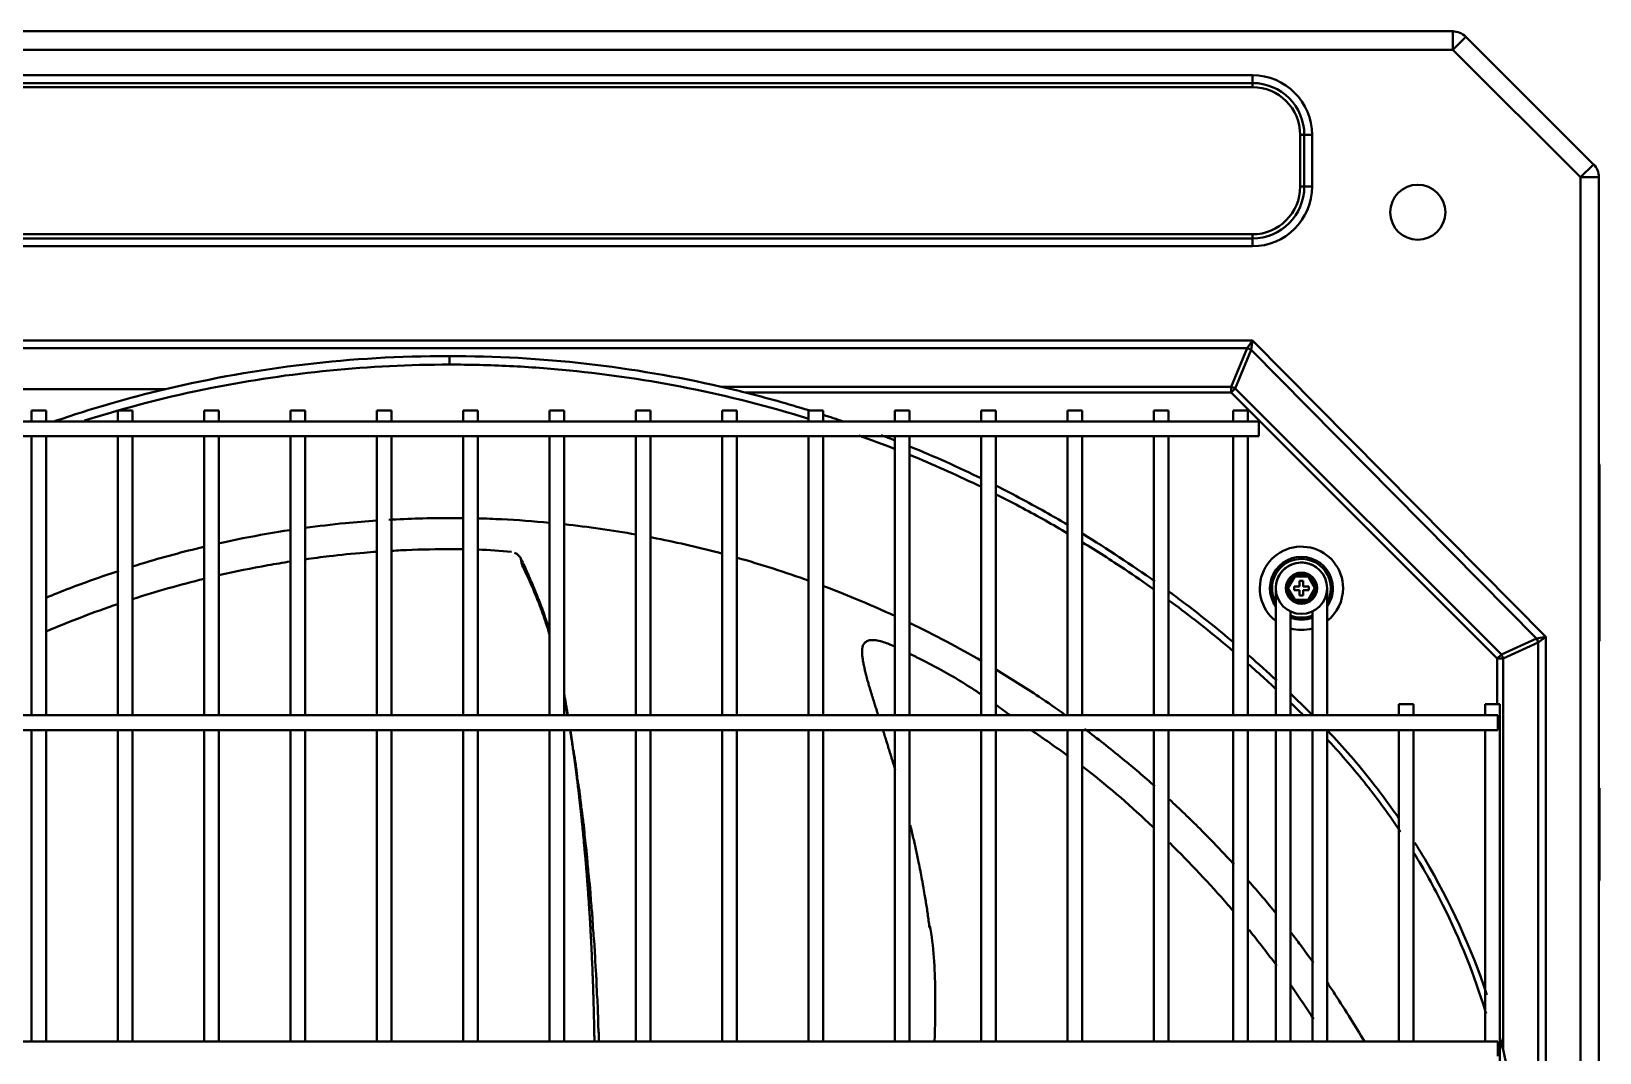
# Model space of a CAD drawing. Extents: x 58467 to 79089, y -33726 to -17391.
# Drawn here: x 78453.77 to 78496.44, y -19437.7 to -19409.9 of the extents above; entities that cross this region are included whole.
import ezdxf

# ---------------------------------------------------------------- set-up
doc = ezdxf.new("R2010")
doc.units = 0
doc.header["$LTSCALE"] = 100
doc.layers.add('+ENTE-ST-DOSEME USTU KONDDRENAJ', color=110, linetype='DOSEMEUSTUKONDENSDRENAJ_LINE', lineweight=40)
doc.linetypes.add('DOSEMEUSTUKONDENSDRENAJ_LINE', pattern='A,300,-40,["CD",Standard,S=15,R=0,X=-35,Y=-7.5],0', length=340)

# ---------------------------------------------------------------- blocks, each defined once
blk = doc.blocks.new('2 KAT SOL')
at = {"color": 3}
for p, q in [((54067.032, -32110.983, -3.539), (54183.034, -32110.983, -3.539)), ((54183.034, -32110.983, -3.539), (54183.034, -32111.483, -3.539)), ((54183.388, -32111.13, -3.539), (54183.034, -32111.483, -3.539)), ((54183.388, -32111.13, -3.539), (54186.865, -32114.604, -3.539)), ((54183.034, -32111.483, -3.539), (54067.032, -32111.483, -3.539)), ((54186.512, -32114.957, -3.539), (54183.034, -32111.483, -3.539)), ((54072.439, -32112.179, -3.539), (54177.584, -32112.179, -3.539)), ((54177.584, -32112.391, -3.539), (54072.439, -32112.391, -3.539)), ((54177.584, -32112.503, -3.539), (54072.439, -32112.503, -3.539)), ((54177.584, -32112.179, -3.539), (54177.584, -32112.391, -3.539)), ((54177.584, -32112.503, -3.539), (54177.584, -32112.391, -3.539)), ((54178.883, -32113.803, -3.539), (54178.995, -32113.803, -3.539)), ((54178.883, -32115.209, -3.539), (54178.883, -32113.803, -3.539)), ((54178.995, -32115.209, -3.539), (54178.995, -32113.803, -3.539)), ((54179.208, -32113.803, -3.539), (54178.995, -32113.803, -3.539)), ((54179.208, -32113.803, -3.539), (54179.208, -32115.209, -3.539)), ((54186.865, -32114.604, -3.539), (54186.512, -32114.957, -3.539)), ((54186.512, -32182.962, -3.539), (54186.512, -32114.957, -3.539)), ((54186.512, -32114.957, -3.539), (54187.012, -32114.957, -3.539)), ((54187.012, -32114.957, -3.539), (54187.012, -32182.962, -3.539)), ((54178.883, -32115.209, -3.539), (54178.995, -32115.209, -3.539)), ((54179.208, -32115.209, -3.539), (54178.995, -32115.209, -3.539)), ((54072.439, -32116.508, -3.539), (54177.584, -32116.508, -3.539)), ((54072.439, -32116.621, -3.539), (54177.584, -32116.621, -3.539)), ((54177.584, -32116.833, -3.539), (54072.439, -32116.833, -3.539)), ((54177.584, -32116.508, -3.539), (54177.584, -32116.621, -3.539)), ((54177.584, -32116.621, -3.539), (54177.584, -32116.833, -3.539)), ((54072.432, -32119.4, -3.539), (54177.59, -32119.4, -3.539)), ((54177.438, -32119.612, -3.539), (54177.59, -32119.4, -3.539)), ((54177.59, -32119.4, -3.539), (54177.548, -32119.657, -3.539)), ((54177.59, -32119.4, -3.539), (54185.571, -32127.471, -3.539)), ((54177.438, -32119.612, -3.539), (54072.585, -32119.612, -3.539)), ((54177.004, -32120.659, -3.539), (54177.438, -32119.612, -3.539)), ((54177.548, -32119.657, -3.539), (54177.114, -32120.705, -3.539)), ((54185.314, -32127.514, -3.539), (54177.548, -32119.657, -3.539)), ((54163.128, -32120.659, -3.539), (54177.004, -32120.659, -3.539)), ((54177.004, -32120.815, -3.539), (54177.004, -32120.659, -3.539)), ((54177.004, -32120.815, -3.539), (54177.114, -32120.705, -3.539)), ((54177.114, -32120.705, -3.539), (54184.357, -32127.947, -3.539)), ((54137.189, -32120.724, -3.539), (54148.01, -32120.724, -3.539)), ((54177.004, -32120.815, -3.539), (54163.777, -32120.815, -3.539)), ((54184.247, -32128.057, -3.539), (54177.004, -32120.815, -3.539)), ((54144.358, -32121.304, -3.539), (54144.358, -32121.604, -3.539)), ((54144.758, -32121.304, -3.539), (54144.358, -32121.304, -3.539)), ((54144.758, -32121.604, -3.539), (54144.758, -32121.304, -3.539)), ((54146.707, -32121.304, -3.539), (54146.707, -32121.604, -3.539)), ((54147.107, -32121.304, -3.539), (54146.707, -32121.304, -3.539)), ((54147.107, -32121.604, -3.539), (54147.107, -32121.304, -3.539)), ((54149.058, -32121.304, -3.539), (54149.058, -32121.604, -3.539)), ((54149.458, -32121.304, -3.539), (54149.058, -32121.304, -3.539)), ((54149.458, -32121.604, -3.539), (54149.458, -32121.304, -3.539)), ((54151.408, -32121.304, -3.539), (54151.408, -32121.604, -3.539)), ((54151.808, -32121.304, -3.539), (54151.408, -32121.304, -3.539)), ((54151.808, -32121.604, -3.539), (54151.808, -32121.304, -3.539)), ((54153.757, -32121.304, -3.539), (54153.757, -32121.604, -3.539)), ((54154.157, -32121.304, -3.539), (54153.757, -32121.304, -3.539)), ((54154.157, -32121.604, -3.539), (54154.157, -32121.304, -3.539)), ((54156.107, -32121.304, -3.539), (54156.107, -32121.604, -3.539)), ((54156.507, -32121.304, -3.539), (54156.107, -32121.304, -3.539)), ((54156.507, -32121.604, -3.539), (54156.507, -32121.304, -3.539)), ((54158.457, -32121.304, -3.539), (54158.457, -32121.604, -3.539)), ((54158.856, -32121.304, -3.539), (54158.457, -32121.304, -3.539)), ((54158.856, -32121.604, -3.539), (54158.856, -32121.304, -3.539)), ((54160.806, -32121.304, -3.539), (54160.806, -32121.604, -3.539)), ((54161.206, -32121.304, -3.539), (54160.806, -32121.304, -3.539)), ((54161.206, -32121.604, -3.539), (54161.206, -32121.304, -3.539)), ((54163.156, -32121.304, -3.539), (54163.156, -32121.604, -3.539)), ((54163.556, -32121.304, -3.539), (54163.156, -32121.304, -3.539)), ((54163.556, -32121.604, -3.539), (54163.556, -32121.304, -3.539)), ((54165.505, -32121.304, -3.539), (54165.505, -32121.604, -3.539)), ((54165.905, -32121.304, -3.539), (54165.505, -32121.304, -3.539)), ((54165.905, -32121.604, -3.539), (54165.905, -32121.304, -3.539)), ((54167.855, -32121.304, -3.539), (54167.855, -32121.604, -3.539)), ((54168.255, -32121.304, -3.539), (54167.855, -32121.304, -3.539)), ((54168.255, -32121.604, -3.539), (54168.255, -32121.304, -3.539)), ((54170.205, -32121.304, -3.539), (54170.205, -32121.604, -3.539)), ((54170.605, -32121.304, -3.539), (54170.205, -32121.304, -3.539)), ((54170.605, -32121.604, -3.539), (54170.605, -32121.304, -3.539)), ((54172.554, -32121.304, -3.539), (54172.554, -32121.604, -3.539)), ((54172.954, -32121.304, -3.539), (54172.554, -32121.304, -3.539)), ((54172.954, -32121.604, -3.539), (54172.954, -32121.304, -3.539)), ((54174.904, -32121.304, -3.539), (54174.904, -32121.604, -3.539)), ((54175.304, -32121.304, -3.539), (54174.904, -32121.304, -3.539)), ((54175.304, -32121.604, -3.539), (54175.304, -32121.304, -3.539)), ((54177.061, -32121.304, -3.539), (54177.061, -32121.604, -3.539)), ((54177.46, -32121.304, -3.539), (54177.061, -32121.304, -3.539)), ((54177.46, -32121.604, -3.539), (54177.46, -32121.304, -3.539)), ((54177.76, -32121.604, -3.539), (54072.305, -32121.604, -3.539)), ((54177.76, -32121.804, -3.539), (54177.76, -32121.604, -3.539)), ((54177.76, -32122.004, -3.539), (54177.76, -32121.804, -3.539)), ((54072.305, -32122.004, -3.539), (54177.76, -32122.004, -3.539)), ((54144.358, -32122.004, -3.539), (54144.358, -32129.603, -3.539)), ((54144.758, -32129.603, -3.539), (54144.758, -32122.004, -3.539)), ((54146.707, -32122.004, -3.539), (54146.707, -32129.603, -3.539)), ((54147.107, -32129.603, -3.539), (54147.107, -32122.004, -3.539)), ((54149.058, -32122.004, -3.539), (54149.058, -32129.603, -3.539)), ((54149.458, -32129.603, -3.539), (54149.458, -32122.004, -3.539)), ((54151.408, -32122.004, -3.539), (54151.408, -32129.603, -3.539)), ((54151.808, -32129.603, -3.539), (54151.808, -32122.004, -3.539)), ((54153.757, -32122.004, -3.539), (54153.757, -32129.603, -3.539)), ((54154.157, -32129.603, -3.539), (54154.157, -32122.004, -3.539)), ((54156.107, -32122.004, -3.539), (54156.107, -32129.603, -3.539)), ((54156.507, -32129.603, -3.539), (54156.507, -32122.004, -3.539)), ((54158.457, -32122.004, -3.539), (54158.457, -32129.603, -3.539)), ((54158.856, -32129.603, -3.539), (54158.856, -32122.004, -3.539)), ((54160.806, -32122.004, -3.539), (54160.806, -32129.603, -3.539)), ((54161.206, -32129.603, -3.539), (54161.206, -32122.004, -3.539)), ((54163.156, -32122.004, -3.539), (54163.156, -32129.603, -3.539)), ((54163.556, -32129.603, -3.539), (54163.556, -32122.004, -3.539)), ((54165.505, -32122.004, -3.539), (54165.505, -32129.603, -3.539)), ((54165.905, -32129.603, -3.539), (54165.905, -32122.004, -3.539)), ((54167.855, -32122.004, -3.539), (54167.855, -32129.603, -3.539)), ((54168.255, -32129.603, -3.539), (54168.255, -32122.004, -3.539)), ((54170.205, -32122.004, -3.539), (54170.205, -32129.603, -3.539)), ((54170.605, -32129.603, -3.539), (54170.605, -32122.004, -3.539)), ((54172.554, -32122.004, -3.539), (54172.554, -32129.603, -3.539)), ((54172.954, -32129.603, -3.539), (54172.954, -32122.004, -3.539)), ((54174.904, -32122.004, -3.539), (54174.904, -32129.603, -3.539)), ((54175.304, -32129.603, -3.539), (54175.304, -32122.004, -3.539)), ((54177.061, -32122.004, -3.539), (54177.061, -32129.603, -3.539)), ((54177.46, -32129.603, -3.539), (54177.46, -32122.004, -3.539)), ((54187.032, -32123.104, -3.539), (54187.032, -32122.804, -3.539)), ((54187.012, -32123.104, -3.539), (54187.032, -32123.104, -3.539)), ((54187.032, -32127.588, -3.539), (54187.032, -32123.104, -3.539)), ((54178.492, -32126.144, -3.539), (54178.705, -32125.776, -3.539)), ((54178.734, -32125.826, -3.539), (54178.55, -32126.144, -3.539)), ((54178.705, -32125.776, -3.539), (54179.13, -32125.776, -3.539)), ((54178.734, -32125.826, -3.539), (54178.705, -32125.776, -3.539)), ((54179.101, -32125.826, -3.539), (54178.734, -32125.826, -3.539)), ((54179.13, -32125.776, -3.539), (54179.101, -32125.826, -3.539)), ((54179.285, -32126.144, -3.539), (54179.101, -32125.826, -3.539)), ((54179.13, -32125.776, -3.539), (54179.342, -32126.144, -3.539)), ((54178.218, -32126.16, -3.539), (54178.218, -32127.537, -3.539)), ((54178.705, -32126.512, -3.539), (54178.492, -32126.144, -3.539)), ((54178.55, -32126.144, -3.539), (54178.492, -32126.144, -3.539)), ((54178.55, -32126.144, -3.539), (54178.734, -32126.462, -3.539)), ((54178.717, -32126.094, -3.539), (54178.717, -32126.194, -3.539)), ((54178.867, -32126.094, -3.539), (54178.717, -32126.094, -3.539)), ((54178.867, -32126.194, -3.539), (54178.717, -32126.194, -3.539)), ((54178.967, -32125.944, -3.539), (54178.867, -32125.944, -3.539)), ((54178.867, -32126.094, -3.539), (54178.867, -32125.944, -3.539)), ((54178.867, -32126.344, -3.539), (54178.867, -32126.194, -3.539)), ((54178.967, -32125.944, -3.539), (54178.967, -32126.094, -3.539)), ((54178.967, -32126.094, -3.539), (54179.117, -32126.094, -3.539)), ((54178.967, -32126.194, -3.539), (54178.967, -32126.344, -3.539)), ((54178.967, -32126.194, -3.539), (54179.117, -32126.194, -3.539)), ((54179.101, -32126.462, -3.539), (54179.285, -32126.144, -3.539)), ((54179.117, -32126.094, -3.539), (54179.117, -32126.194, -3.539)), ((54179.342, -32126.144, -3.539), (54179.13, -32126.512, -3.539)), ((54179.342, -32126.144, -3.539), (54179.285, -32126.144, -3.539)), ((54179.617, -32128.144, -3.539), (54179.617, -32126.146, -3.539)), ((54179.617, -32128.144, -3.539), (54179.617, -32126.161, -3.539)), ((54178.734, -32126.462, -3.539), (54178.705, -32126.512, -3.539)), ((54179.13, -32126.512, -3.539), (54178.705, -32126.512, -3.539)), ((54178.734, -32126.462, -3.539), (54179.101, -32126.462, -3.539)), ((54178.967, -32126.344, -3.539), (54178.867, -32126.344, -3.539)), ((54179.13, -32126.512, -3.539), (54179.101, -32126.462, -3.539)), ((54178.618, -32127.537, -3.539), (54178.618, -32126.777, -3.539)), ((54179.217, -32126.777, -3.539), (54179.217, -32128.144, -3.539)), ((54178.218, -32127.537, -3.539), (54178.218, -32127.82, -3.539)), ((54178.618, -32127.82, -3.539), (54178.618, -32127.537, -3.539)), ((54184.357, -32127.947, -3.539), (54185.314, -32127.514, -3.539)), ((54185.314, -32127.514, -3.539), (54185.571, -32127.471, -3.539)), ((54185.571, -32127.471, -3.539), (54185.359, -32127.623, -3.539)), ((54185.571, -32127.471, -3.539), (54185.571, -32176.527, -3.539)), ((54178.218, -32127.82, -3.539), (54178.218, -32128.186, -3.539)), ((54178.218, -32127.82, -3.539), (54178.218, -32127.82, -3.539)), ((54178.618, -32128.186, -3.539), (54178.618, -32127.82, -3.539)), ((54179.217, -32127.82, -3.539), (54179.217, -32128.186, -3.539)), ((54179.617, -32128.186, -3.539), (54179.617, -32127.82, -3.539)), ((54184.247, -32128.057, -3.539), (54184.357, -32127.947, -3.539)), ((54185.359, -32127.623, -3.539), (54184.402, -32128.057, -3.539)), ((54185.359, -32176.374, -3.539), (54185.359, -32127.623, -3.539)), ((54178.218, -32128.186, -3.539), (54178.218, -32128.468, -3.539)), ((54178.218, -32128.186, -3.539), (54178.218, -32128.186, -3.539)), ((54178.618, -32128.468, -3.539), (54178.618, -32128.186, -3.539)), ((54179.217, -32128.186, -3.539), (54179.217, -32128.469, -3.539)), ((54179.617, -32128.469, -3.539), (54179.617, -32128.186, -3.539)), ((54184.247, -32129.303, -3.539), (54184.247, -32128.057, -3.539)), ((54184.247, -32128.057, -3.539), (54184.402, -32128.057, -3.539)), ((54184.402, -32128.057, -3.539), (54184.402, -32138.704, -3.539)), ((54178.218, -32128.468, -3.539), (54178.218, -32129.603, -3.539)), ((54178.618, -32129.603, -3.539), (54178.618, -32128.468, -3.539)), ((54179.217, -32128.469, -3.539), (54179.217, -32129.603, -3.539)), ((54179.617, -32129.603, -3.539), (54179.617, -32128.469, -3.539)), ((54184.259, -32129.603, -3.539), (54065.897, -32129.603, -3.539)), ((54181.567, -32129.303, -3.539), (54181.567, -32129.603, -3.539)), ((54181.967, -32129.303, -3.539), (54181.567, -32129.303, -3.539)), ((54181.967, -32129.603, -3.539), (54181.967, -32129.303, -3.539)), ((54183.917, -32129.303, -3.539), (54183.917, -32129.603, -3.539)), ((54184.316, -32129.303, -3.539), (54183.917, -32129.303, -3.539)), ((54184.259, -32129.803, -3.539), (54184.259, -32129.603, -3.539)), ((54184.316, -32174.696, -3.539), (54184.316, -32129.303, -3.539)), ((54065.897, -32130.003, -3.539), (54184.259, -32130.003, -3.539)), ((54144.358, -32130.003, -3.539), (54144.358, -32138.482, -3.539)), ((54144.758, -32138.482, -3.539), (54144.758, -32130.003, -3.539)), ((54146.707, -32130.003, -3.539), (54146.707, -32138.482, -3.539)), ((54147.107, -32138.482, -3.539), (54147.107, -32130.003, -3.539)), ((54149.058, -32130.003, -3.539), (54149.058, -32138.482, -3.539)), ((54149.458, -32138.482, -3.539), (54149.458, -32130.003, -3.539)), ((54151.408, -32130.003, -3.539), (54151.408, -32138.482, -3.539)), ((54151.808, -32138.482, -3.539), (54151.808, -32130.003, -3.539)), ((54153.757, -32130.003, -3.539), (54153.757, -32138.482, -3.539)), ((54154.157, -32138.482, -3.539), (54154.157, -32130.003, -3.539)), ((54156.107, -32130.003, -3.539), (54156.107, -32138.482, -3.539)), ((54156.507, -32138.482, -3.539), (54156.507, -32130.003, -3.539)), ((54158.457, -32130.003, -3.539), (54158.457, -32138.482, -3.539)), ((54158.856, -32138.482, -3.539), (54158.856, -32130.003, -3.539)), ((54160.806, -32130.003, -3.539), (54160.806, -32138.482, -3.539)), ((54161.206, -32138.482, -3.539), (54161.206, -32130.003, -3.539)), ((54163.156, -32130.003, -3.539), (54163.156, -32138.482, -3.539)), ((54163.556, -32138.482, -3.539), (54163.556, -32130.003, -3.539)), ((54165.505, -32130.003, -3.539), (54165.505, -32138.482, -3.539)), ((54165.905, -32138.482, -3.539), (54165.905, -32130.003, -3.539)), ((54167.855, -32130.003, -3.539), (54167.855, -32138.482, -3.539)), ((54168.255, -32138.482, -3.539), (54168.255, -32130.003, -3.539)), ((54170.205, -32130.003, -3.539), (54170.205, -32138.482, -3.539)), ((54170.605, -32138.482, -3.539), (54170.605, -32130.003, -3.539)), ((54172.554, -32130.003, -3.539), (54172.554, -32138.482, -3.539)), ((54172.954, -32138.482, -3.539), (54172.954, -32130.003, -3.539)), ((54174.904, -32130.003, -3.539), (54174.904, -32138.482, -3.539)), ((54175.304, -32138.482, -3.539), (54175.304, -32130.003, -3.539)), ((54177.061, -32130.003, -3.539), (54177.061, -32138.482, -3.539)), ((54177.46, -32138.482, -3.539), (54177.46, -32130.003, -3.539)), ((54178.218, -32130.003, -3.539), (54178.218, -32138.481, -3.539)), ((54178.617, -32138.481, -3.539), (54178.618, -32130.003, -3.539)), ((54179.217, -32130.003, -3.539), (54179.217, -32138.482, -3.539)), ((54179.617, -32138.482, -3.539), (54179.617, -32130.003, -3.539)), ((54181.567, -32130.003, -3.539), (54181.567, -32138.481, -3.539)), ((54181.967, -32138.481, -3.539), (54181.967, -32130.003, -3.539)), ((54183.917, -32130.003, -3.539), (54183.917, -32138.481, -3.539)), ((54184.259, -32130.003, -3.539), (54184.259, -32129.803, -3.539)), ((54187.032, -32133.769, -3.539), (54187.032, -32131.585, -3.539)), ((54187.012, -32133.769, -3.539), (54187.032, -32133.769, -3.539)), ((54187.032, -32134.069, -3.539), (54187.032, -32133.769, -3.539)), ((54184.259, -32138.481, -3.539), (54065.897, -32138.481, -3.539)), ((54184.259, -32138.681, -3.539), (54184.259, -32138.481, -3.539)), ((54184.259, -32138.881, -3.539), (54184.259, -32138.681, -3.539))]:
    blk.add_line(p, q, dxfattribs=at)
for centre, radius in [((54182.083, -32115.909, -3.539), 0.75), ((54178.917, -32126.144, -3.539), 0.7), ((54178.917, -32126.144, -3.539), 0.425), ((54178.917, -32126.144, -3.539), 0.425)]:
    blk.add_circle(centre, radius, dxfattribs=at)
at = {"color": 3, "extrusion": (0, 0, -1)}
for centre, radius, start, end in [((-54183.034, -32111.483, 3.539), 0.5, 90, 135), ((-54177.584, -32113.803, 3.539), 1.624, 90, 180), ((-54186.512, -32114.957, 3.539), 0.5, 135, 180), ((-54177.584, -32115.209, 3.539), 1.624, 180, 270), ((-54186.952, -32122.804, 3.539), 0.08, 138.5895, 180), ((-54178.917, -32126.144, 3.539), 1.133, 308.1431, 180), ((-54178.917, -32126.144, 3.539), 0.856, 324.7874, 180), ((-54178.917, -32126.144, 3.539), 0.8, 331.0199, 180), ((-54178.917, -32126.144, 3.539), 0.8, 180, 208.9576), ((-54178.917, -32126.144, 3.539), 0.856, 180, 215.1956), ((-54178.917, -32126.144, 3.539), 1.133, 180, 231.8512), ((-54178.917, -32126.144, 3.539), 0.856, 249.5025, 290.4919), ((-54178.917, -32126.144, 3.539), 0.8, 247.978, 292.0104), ((-54178.917, -32126.144, 3.539), 1.133, 254.6494, 285.3451)]:
    blk.add_arc(centre, radius, start, end, dxfattribs=at)
at = {"color": 3}
for centre, radius, start, end in [((54177.584, -32113.803, -3.539), 1.412, 0, 90), ((54177.584, -32113.803, -3.539), 1.3, 0, 90), ((54177.584, -32115.209, -3.539), 1.412, 270, 0), ((54177.584, -32115.209, -3.539), 1.3, 270, 0), ((54186.952, -32134.069, -3.539), 0.08, 318.5895, 0)]:
    blk.add_arc(centre, radius, start, end, dxfattribs=at)
for centre, major_axis in [((54177.438, -32119.767, -3.539), (-0.203, 0.084)), ((54177.004, -32120.815, -3.539), (-0.203, 0.084)), ((54185.204, -32127.623, -3.539), (-0.084, 0.203)), ((54184.247, -32128.057, -3.539), (-0.084, 0.203))]:
    blk.add_ellipse(centre, major_axis=major_axis, ratio=0.678598, start_param=4.438375, end_param=4.986403, dxfattribs=at)
for points in [[(54148.01, -32120.724, -3.539), (54150.508, -32120.129, -3.539), (54153.072, -32119.821, -3.539), (54155.707, -32119.824, -3.539)], [(54155.708, -32119.824, -3.539), (54158.247, -32119.821, -3.539), (54160.718, -32120.108, -3.539), (54163.128, -32120.659, -3.539)], [(54155.736, -32120.056, -3.539), (54155.737, -32119.999, -3.539), (54155.737, -32119.915, -3.539), (54155.737, -32119.825, -3.539)], [(54163.777, -32120.815, -3.539), (54163.559, -32120.76, -3.539), (54163.341, -32120.708, -3.539), (54163.128, -32120.659, -3.539)], [(54148.01, -32120.724, -3.539), (54146.992, -32120.966, -3.539), (54145.991, -32121.255, -3.539), (54145.007, -32121.59, -3.539)], [(54165.514, -32121.3, -3.539), (54164.941, -32121.123, -3.539), (54164.362, -32120.961, -3.539), (54163.777, -32120.815, -3.539)], [(54166.443, -32121.602, -3.539), (54166.267, -32121.542, -3.539), (54166.09, -32121.483, -3.539), (54165.912, -32121.425, -3.539)], [(54167.859, -32122.354, -3.539), (54167.532, -32122.225, -3.539), (54167.203, -32122.101, -3.539), (54166.872, -32121.982, -3.539)], [(54167.867, -32122.125, -3.539), (54167.739, -32122.075, -3.539), (54167.61, -32122.025, -3.539), (54167.482, -32121.976, -3.539)], [(54170.218, -32123.16, -3.539), (54169.576, -32122.847, -3.539), (54168.925, -32122.555, -3.539), (54168.265, -32122.285, -3.539)], [(54155.737, -32124.232, -3.539), (54155.182, -32124.232, -3.539), (54154.631, -32124.248, -3.539), (54154.082, -32124.28, -3.539)], [(54155.737, -32124.232, -3.539), (54155.861, -32124.232, -3.539), (54155.984, -32124.233, -3.539), (54156.107, -32124.235, -3.539)], [(54158.858, -32124.402, -3.539), (54159.512, -32124.473, -3.539), (54160.163, -32124.566, -3.539), (54160.81, -32124.682, -3.539)], [(54174.928, -32125.958, -3.539), (54174.29, -32125.504, -3.539), (54173.635, -32125.072, -3.539), (54172.968, -32124.665, -3.539)], [(54163.562, -32125.313, -3.539), (54164.221, -32125.499, -3.539), (54164.873, -32125.708, -3.539), (54165.518, -32125.94, -3.539)], [(54149.058, -32125.887, -3.539), (54148.409, -32126.047, -3.539), (54147.758, -32126.231, -3.539), (54147.107, -32126.441, -3.539)], [(54146.707, -32126.574, -3.539), (54146.057, -32126.796, -3.539), (54145.406, -32127.044, -3.539), (54144.757, -32127.32, -3.539)], [(54168.27, -32127.094, -3.539), (54168.933, -32127.414, -3.539), (54169.584, -32127.759, -3.539), (54170.22, -32128.128, -3.539)], [(54178.245, -32128.659, -3.539), (54177.995, -32128.427, -3.539), (54177.742, -32128.199, -3.539), (54177.486, -32127.976, -3.539)], [(54179.154, -32129.536, -3.539), (54178.983, -32129.365, -3.539), (54178.811, -32129.196, -3.539), (54178.638, -32129.03, -3.539)], [(54170.997, -32129.603, -3.539), (54170.867, -32129.509, -3.539), (54170.738, -32129.415, -3.539), (54170.608, -32129.321, -3.539)], [(54178.966, -32129.597, -3.539), (54178.856, -32129.488, -3.539), (54178.744, -32129.379, -3.539), (54178.632, -32129.271, -3.539)], [(54179.22, -32129.602, -3.539), (54179.198, -32129.58, -3.539), (54179.176, -32129.558, -3.539), (54179.154, -32129.536, -3.539)], [(54172.562, -32130.704, -3.539), (54172.235, -32130.468, -3.539), (54171.9, -32130.238, -3.539), (54171.565, -32130.005, -3.539)], [(54175.327, -32131.896, -3.539), (54175.606, -32132.154, -3.539), (54175.879, -32132.416, -3.539), (54176.151, -32132.688, -3.539)], [(54178.245, -32136.42, -3.539), (54178.003, -32136.092, -3.539), (54177.751, -32135.767, -3.539), (54177.491, -32135.447, -3.539)], [(54184.402, -32138.704, -3.539), (54184.375, -32138.596, -3.539), (54184.347, -32138.487, -3.539), (54184.317, -32138.377, -3.539)]]:
    blk.add_open_spline(points, degree=3, dxfattribs=at)
for points, knots in [([(54155.736, -32120.056, -3.539), (54153.563, -32120.054, -3.539), (54151.381, -32120.27, -3.539), (54148.095, -32120.924, -3.539), (54146.939, -32121.22, -3.539), (54145.801, -32121.579, -3.539)], [0, 0, 0, 0, 0.642828, 0.642828, 1, 1, 1, 1]), ([(54165.511, -32121.529, -3.539), (54164.43, -32121.194, -3.539), (54163.333, -32120.916, -3.539), (54161.161, -32120.483, -3.539), (54160.086, -32120.322, -3.539), (54158.459, -32120.162, -3.539), (54157.915, -32120.122, -3.539), (54157.099, -32120.082, -3.539), (54156.827, -32120.072, -3.539), (54156.282, -32120.059, -3.539), (54156.006, -32120.056, -3.539), (54155.737, -32120.056, -3.539)], [0, 0, 0, 0, 0.344826, 0.344826, 0.672413, 0.672413, 0.836207, 0.836207, 0.918103, 0.918103, 1, 1, 1, 1]), ([(54170.207, -32123.387, -3.539), (54169.609, -32123.096, -3.539), (54169.002, -32122.822, -3.539), (54168.349, -32122.551, -3.539), (54168.306, -32122.534, -3.539), (54168.264, -32122.516, -3.539)], [0, 0, 0, 0, 0.9348, 0.9348, 1, 1, 1, 1]), ([(54172.555, -32124.65, -3.539), (54172.154, -32124.413, -3.539), (54171.748, -32124.184, -3.539), (54171.097, -32123.836, -3.539), (54170.856, -32123.71, -3.539), (54170.614, -32123.588, -3.539)], [0, 0, 0, 0, 0.633211, 0.633211, 1, 1, 1, 1]), ([(54172.568, -32124.424, -3.539), (54172.389, -32124.319, -3.539), (54172.209, -32124.214, -3.539), (54171.563, -32123.849, -3.539), (54171.093, -32123.597, -3.539), (54170.617, -32123.358, -3.539)], [0, 0, 0, 0, 0.279714, 0.279714, 1, 1, 1, 1]), ([(54153.755, -32124.3, -3.539), (54153.47, -32124.32, -3.539), (54153.186, -32124.344, -3.539), (54152.535, -32124.408, -3.539), (54152.168, -32124.451, -3.539), (54151.803, -32124.502, -3.539)], [0, 0, 0, 0, 0.43543, 0.43543, 1, 1, 1, 1]), ([(54156.508, -32124.242, -3.539), (54156.723, -32124.248, -3.539), (54156.938, -32124.256, -3.539), (54157.589, -32124.288, -3.539), (54158.023, -32124.32, -3.539), (54158.457, -32124.361, -3.539)], [0, 0, 0, 0, 0.331279, 0.331279, 1, 1, 1, 1]), ([(54151.402, -32124.559, -3.539), (54150.971, -32124.625, -3.539), (54150.542, -32124.7, -3.539), (54149.893, -32124.829, -3.539), (54149.673, -32124.875, -3.539), (54149.452, -32124.924, -3.539)], [0, 0, 0, 0, 0.659092, 0.659092, 1, 1, 1, 1]), ([(54161.208, -32124.755, -3.539), (54161.262, -32124.766, -3.539), (54161.315, -32124.776, -3.539), (54161.972, -32124.907, -3.539), (54162.57, -32125.046, -3.539), (54163.164, -32125.204, -3.539)], [0, 0, 0, 0, 0.081892, 0.081892, 1, 1, 1, 1]), ([(54174.904, -32126.178, -3.539), (54174.642, -32125.991, -3.539), (54174.377, -32125.808, -3.539), (54173.732, -32125.377, -3.539), (54173.35, -32125.132, -3.539), (54172.963, -32124.895, -3.539)], [0, 0, 0, 0, 0.415669, 0.415669, 1, 1, 1, 1]), ([(54149.05, -32125.017, -3.539), (54148.488, -32125.151, -3.539), (54147.929, -32125.302, -3.539), (54147.282, -32125.497, -3.539), (54147.193, -32125.525, -3.539), (54147.104, -32125.553, -3.539)], [0, 0, 0, 0, 0.861253, 0.861253, 1, 1, 1, 1]), ([(54153.756, -32125.15, -3.539), (54153.642, -32125.158, -3.539), (54153.208, -32125.192, -3.539), (54152.559, -32125.257, -3.539), (54152.024, -32125.326, -3.539), (54151.807, -32125.357, -3.539)], [0, 0, 0, 0, 0.175255, 0.666459, 1, 1, 1, 1]), ([(54156.106, -32125.081, -3.539), (54155.955, -32125.079, -3.539), (54155.388, -32125.079, -3.539), (54154.739, -32125.094, -3.539), (54154.242, -32125.12, -3.539), (54154.156, -32125.124, -3.539)], [0, 0, 0, 0, 0.229112, 0.868027, 1, 1, 1, 1]), ([(54157.42, -32125.154, -3.539), (54157.117, -32125.124, -3.539), (54156.812, -32125.102, -3.539), (54156.51, -32125.091, -3.539), (54156.507, -32125.09, -3.539)], [0, 0, 0, 0, 0.989422, 1, 1, 1, 1]), ([(54157.734, -32125.443, -3.539), (54157.717, -32125.411, -3.539), (54157.681, -32125.347, -3.539), (54157.64, -32125.272, -3.539), (54157.585, -32125.223, -3.539), (54157.534, -32125.19, -3.539), (54157.506, -32125.176, -3.539)], [0, 0, 0, 0, 0.181976, 0.413188, 0.708779, 1, 1, 1, 1]), ([(54158.456, -32127.408, -3.539), (54158.454, -32127.4, -3.539), (54158.442, -32127.36, -3.539), (54158.428, -32127.31, -3.539), (54158.4, -32127.219, -3.539), (54158.359, -32127.097, -3.539), (54158.3, -32126.916, -3.539), (54158.178, -32126.576, -3.539), (54158.026, -32126.201, -3.539), (54157.87, -32125.844, -3.539), (54157.781, -32125.665, -3.539), (54157.727, -32125.552, -3.539), (54157.695, -32125.465, -3.539), (54157.687, -32125.373, -3.539), (54157.678, -32125.327, -3.539), (54157.676, -32125.309, -3.539)], [0, 0, 0, 0, 0.011818, 0.05826, 0.078147, 0.142338, 0.204041, 0.310202, 0.571842, 0.682665, 0.781248, 0.831854, 0.86924, 0.927978, 1, 1, 1, 1]), ([(54146.736, -32125.671, -3.539), (54146.722, -32125.675, -3.539), (54146.708, -32125.68, -3.539), (54146.469, -32125.759, -3.539), (54146.243, -32125.836, -3.539), (54145.593, -32126.069, -3.539), (54145.172, -32126.23, -3.539), (54144.756, -32126.401, -3.539)], [0, 0, 0, 0, 0.021083, 0.021083, 0.358408, 0.358408, 1, 1, 1, 1]), ([(54151.407, -32125.416, -3.539), (54151.203, -32125.448, -3.539), (54150.554, -32125.557, -3.539), (54149.904, -32125.69, -3.539), (54149.458, -32125.792, -3.539)], [0, 0, 0, 0, 0.31466, 1, 1, 1, 1]), ([(54158.457, -32127.31, -3.539), (54158.456, -32127.309, -3.539), (54158.449, -32127.284, -3.539), (54158.431, -32127.224, -3.539), (54158.401, -32127.125, -3.539), (54158.37, -32127.03, -3.539), (54158.343, -32126.946, -3.539), (54158.315, -32126.864, -3.539), (54158.282, -32126.771, -3.539), (54158.249, -32126.679, -3.539), (54158.22, -32126.6, -3.539), (54158.19, -32126.522, -3.539), (54158.16, -32126.446, -3.539), (54158.126, -32126.359, -3.539), (54158.096, -32126.285, -3.539), (54158.066, -32126.213, -3.539), (54158.041, -32126.152, -3.539), (54158.016, -32126.091, -3.539), (54157.987, -32126.024, -3.539), (54157.958, -32125.957, -3.539), (54157.93, -32125.892, -3.539), (54157.908, -32125.84, -3.539), (54157.884, -32125.785, -3.539), (54157.864, -32125.739, -3.539), (54157.84, -32125.685, -3.539), (54157.822, -32125.644, -3.539), (54157.802, -32125.597, -3.539), (54157.784, -32125.555, -3.539), (54157.768, -32125.521, -3.539), (54157.752, -32125.483, -3.539), (54157.745, -32125.468, -3.539), (54157.743, -32125.463, -3.539)], [0, 0, 0, 0, 0.001018, 0.033246, 0.081587, 0.129929, 0.162157, 0.194385, 0.242727, 0.291069, 0.323297, 0.355525, 0.403867, 0.436095, 0.484437, 0.516665, 0.548893, 0.581121, 0.613349, 0.661691, 0.693919, 0.726147, 0.758375, 0.790603, 0.82283, 0.855058, 0.887286, 0.919514, 0.951742, 0.98397, 1, 1, 1, 1]), ([(54179.311, -32125.576, -3.539), (54179.296, -32125.563, -3.539), (54179.254, -32125.531, -3.539), (54179.162, -32125.484, -3.539), (54179.013, -32125.443, -3.539), (54178.805, -32125.44, -3.539), (54178.603, -32125.506, -3.539), (54178.439, -32125.624, -3.539), (54178.323, -32125.76, -3.539), (54178.238, -32125.938, -3.539), (54178.218, -32126.071, -3.539), (54178.217, -32126.144, -3.539)], [0, 0, 0, 0, 0.042244, 0.108681, 0.210744, 0.339451, 0.513473, 0.618017, 0.733965, 0.8613, 1, 1, 1, 1]), ([(54165.916, -32126.086, -3.539), (54166.208, -32126.196, -3.539), (54166.497, -32126.311, -3.539), (54167.15, -32126.581, -3.539), (54167.511, -32126.739, -3.539), (54167.869, -32126.905, -3.539)], [0, 0, 0, 0, 0.44095, 0.44095, 1, 1, 1, 1]), ([(54177.076, -32127.624, -3.539), (54176.652, -32127.266, -3.539), (54176.218, -32126.918, -3.539), (54175.628, -32126.469, -3.539), (54175.48, -32126.358, -3.539), (54175.33, -32126.248, -3.539)], [0, 0, 0, 0, 0.749906, 0.749906, 1, 1, 1, 1]), ([(54177.061, -32127.854, -3.539), (54176.941, -32127.753, -3.539), (54176.82, -32127.652, -3.539), (54176.246, -32127.18, -3.539), (54175.784, -32126.821, -3.539), (54175.313, -32126.474, -3.539)], [0, 0, 0, 0, 0.211709, 0.211709, 1, 1, 1, 1]), ([(54166.984, -32127.713, -3.539), (54166.979, -32127.727, -3.539), (54166.973, -32127.753, -3.539), (54166.968, -32127.783, -3.539), (54166.964, -32127.829, -3.539), (54166.963, -32127.865, -3.539), (54166.963, -32127.909, -3.539), (54166.966, -32127.961, -3.539), (54166.97, -32128.006, -3.539), (54166.978, -32128.066, -3.539), (54166.986, -32128.118, -3.539), (54166.997, -32128.181, -3.539), (54167.009, -32128.241, -3.539), (54167.026, -32128.318, -3.539), (54167.044, -32128.397, -3.539), (54167.064, -32128.478, -3.539), (54167.083, -32128.55, -3.539), (54167.103, -32128.624, -3.539), (54167.128, -32128.712, -3.539), (54167.154, -32128.803, -3.539), (54167.185, -32128.91, -3.539), (54167.214, -32129.005, -3.539), (54167.244, -32129.102, -3.539), (54167.274, -32129.201, -3.539), (54167.31, -32129.316, -3.539), (54167.347, -32129.434, -3.539), (54167.379, -32129.533, -3.539), (54167.396, -32129.588, -3.539), (54167.404, -32129.614, -3.539)], [0, 0, 0, 0, 0.051203, 0.085927, 0.120651, 0.155375, 0.190098, 0.224822, 0.259546, 0.29427, 0.328994, 0.363718, 0.398442, 0.433165, 0.485251, 0.519975, 0.554699, 0.589423, 0.624147, 0.676233, 0.710956, 0.763042, 0.797766, 0.83249, 0.884576, 0.936662, 0.971386, 1, 1, 1, 1]), ([(54167.857, -32127.734, -3.539), (54167.795, -32127.705, -3.539), (54167.625, -32127.632, -3.539), (54167.402, -32127.559, -3.539), (54167.199, -32127.55, -3.539), (54167.108, -32127.574, -3.539), (54167.05, -32127.61, -3.539), (54167.006, -32127.655, -3.539), (54166.988, -32127.695, -3.539), (54166.98, -32127.726, -3.539)], [0, 0, 0, 0, 0.20564, 0.547118, 0.687895, 0.809193, 0.86101, 0.907117, 1, 1, 1, 1]), ([(54170.206, -32129.038, -3.539), (54170.182, -32129.021, -3.539), (54169.833, -32128.784, -3.539), (54169.291, -32128.461, -3.539), (54168.654, -32128.126, -3.539), (54168.364, -32127.979, -3.539), (54168.258, -32127.926, -3.539)], [0, 0, 0, 0, 0.039319, 0.566519, 0.843939, 1, 1, 1, 1]), ([(54170.622, -32128.366, -3.539), (54171.013, -32128.6, -3.539), (54171.397, -32128.845, -3.539), (54172.011, -32129.254, -3.539), (54172.243, -32129.415, -3.539), (54172.473, -32129.578, -3.539)], [0, 0, 0, 0, 0.617576, 0.617576, 1, 1, 1, 1]), ([(54178.236, -32128.897, -3.539), (54178.133, -32128.801, -3.539), (54178.029, -32128.705, -3.539), (54177.775, -32128.474, -3.539), (54177.623, -32128.34, -3.539), (54177.471, -32128.207, -3.539)], [0, 0, 0, 0, 0.410399, 0.410399, 1, 1, 1, 1]), ([(54158.955, -32129.603, -3.539), (54158.955, -32129.602, -3.539), (54158.948, -32129.557, -3.539), (54158.933, -32129.469, -3.539), (54158.91, -32129.34, -3.539), (54158.89, -32129.227, -3.539), (54158.872, -32129.127, -3.539), (54158.862, -32129.069, -3.539), (54158.856, -32129.04, -3.539)], [0, 0, 0, 0, 0.008257, 0.234671, 0.461085, 0.687499, 0.838441, 1, 1, 1, 1]), ([(54158.944, -32129.603, -3.539), (54158.943, -32129.595, -3.539), (54158.934, -32129.537, -3.539), (54158.917, -32129.427, -3.539), (54158.889, -32129.263, -3.539), (54158.868, -32129.159, -3.539), (54158.856, -32129.101, -3.539)], [0, 0, 0, 0, 0.049758, 0.328143, 0.614367, 1, 1, 1, 1]), ([(54159.679, -32138.483, -3.539), (54159.678, -32138.44, -3.539), (54159.677, -32138.365, -3.539), (54159.675, -32138.224, -3.539), (54159.672, -32138.092, -3.539), (54159.668, -32137.925, -3.539), (54159.665, -32137.79, -3.539), (54159.661, -32137.62, -3.539), (54159.657, -32137.469, -3.539), (54159.652, -32137.303, -3.539), (54159.648, -32137.156, -3.539), (54159.643, -32137.008, -3.539), (54159.637, -32136.845, -3.539), (54159.631, -32136.697, -3.539), (54159.625, -32136.533, -3.539), (54159.619, -32136.385, -3.539), (54159.611, -32136.219, -3.539), (54159.604, -32136.068, -3.539), (54159.597, -32135.918, -3.539), (54159.589, -32135.752, -3.539), (54159.581, -32135.606, -3.539), (54159.572, -32135.444, -3.539), (54159.564, -32135.299, -3.539), (54159.554, -32135.137, -3.539), (54159.544, -32134.977, -3.539), (54159.534, -32134.831, -3.539), (54159.524, -32134.669, -3.539), (54159.514, -32134.522, -3.539), (54159.502, -32134.358, -3.539), (54159.491, -32134.211, -3.539), (54159.48, -32134.067, -3.539), (54159.467, -32133.908, -3.539), (54159.455, -32133.75, -3.539), (54159.441, -32133.593, -3.539), (54159.428, -32133.435, -3.539), (54159.415, -32133.294, -3.539), (54159.401, -32133.137, -3.539), (54159.388, -32132.995, -3.539), (54159.372, -32132.837, -3.539), (54159.358, -32132.693, -3.539), (54159.344, -32132.551, -3.539), (54159.328, -32132.396, -3.539), (54159.313, -32132.258, -3.539), (54159.296, -32132.105, -3.539), (54159.281, -32131.968, -3.539), (54159.264, -32131.816, -3.539), (54159.246, -32131.665, -3.539), (54159.23, -32131.529, -3.539), (54159.211, -32131.377, -3.539), (54159.194, -32131.24, -3.539), (54159.174, -32131.088, -3.539), (54159.156, -32130.951, -3.539), (54159.138, -32130.816, -3.539), (54159.118, -32130.668, -3.539), (54159.099, -32130.537, -3.539), (54159.078, -32130.391, -3.539), (54159.061, -32130.275, -3.539), (54159.04, -32130.135, -3.539), (54159.028, -32130.054, -3.539), (54159.019, -32130.001, -3.539)], [0, 0, 0, 0, 0.014465, 0.025686, 0.048127, 0.059348, 0.081789, 0.09301, 0.115451, 0.132282, 0.149113, 0.165944, 0.182775, 0.205216, 0.216437, 0.238878, 0.255709, 0.27254, 0.289371, 0.306202, 0.328643, 0.339864, 0.362305, 0.379136, 0.395967, 0.418408, 0.429629, 0.45207, 0.468901, 0.485732, 0.502563, 0.519394, 0.541835, 0.558666, 0.575497, 0.597939, 0.609159, 0.631601, 0.648431, 0.665262, 0.682093, 0.698924, 0.721366, 0.732586, 0.755028, 0.771859, 0.78869, 0.811131, 0.822351, 0.844793, 0.861624, 0.878455, 0.895286, 0.912117, 0.934558, 0.945779, 0.96822, 0.97944, 1, 1, 1, 1]), ([(54159.802, -32138.482, -3.539), (54159.802, -32138.452, -3.539), (54159.802, -32138.385, -3.539), (54159.797, -32138.273, -3.539), (54159.783, -32138.105, -3.539), (54159.778, -32137.912, -3.539), (54159.776, -32137.691, -3.539), (54159.767, -32137.452, -3.539), (54159.746, -32137.199, -3.539), (54159.736, -32136.984, -3.539), (54159.733, -32136.812, -3.539), (54159.73, -32136.654, -3.539), (54159.707, -32136.448, -3.539), (54159.698, -32136.225, -3.539), (54159.69, -32136.011, -3.539), (54159.675, -32135.779, -3.539), (54159.649, -32135.534, -3.539), (54159.634, -32135.321, -3.539), (54159.627, -32135.146, -3.539), (54159.619, -32134.984, -3.539), (54159.591, -32134.773, -3.539), (54159.577, -32134.541, -3.539), (54159.563, -32134.323, -3.539), (54159.541, -32134.093, -3.539), (54159.511, -32133.854, -3.539), (54159.492, -32133.641, -3.539), (54159.48, -32133.461, -3.539), (54159.464, -32133.29, -3.539), (54159.428, -32133.073, -3.539), (54159.41, -32132.817, -3.539), (54159.387, -32132.59, -3.539), (54159.356, -32132.361, -3.539), (54159.323, -32132.132, -3.539), (54159.301, -32131.908, -3.539), (54159.266, -32131.613, -3.539), (54159.221, -32131.389, -3.539), (54159.194, -32131.126, -3.539), (54159.162, -32130.876, -3.539), (54159.115, -32130.612, -3.539), (54159.08, -32130.389, -3.539), (54159.054, -32130.204, -3.539), (54159.037, -32130.09, -3.539), (54159.024, -32130.027, -3.539), (54159.019, -32130.002, -3.539)], [0, 0, 0, 0, 0.010355, 0.022017, 0.034912, 0.06644, 0.084702, 0.104252, 0.145583, 0.183247, 0.197905, 0.209829, 0.23371, 0.264361, 0.282067, 0.301316, 0.342279, 0.380092, 0.394981, 0.407215, 0.43204, 0.463541, 0.481722, 0.501226, 0.542595, 0.579874, 0.594265, 0.606592, 0.633467, 0.667291, 0.686602, 0.707431, 0.750283, 0.785454, 0.798796, 0.843668, 0.862, 0.881783, 0.924485, 0.963805, 0.979109, 0.991789, 1, 1, 1, 1]), ([(54167.527, -32130.002, -3.539), (54167.527, -32130.002, -3.539), (54167.542, -32130.049, -3.539), (54167.573, -32130.145, -3.539), (54167.614, -32130.275, -3.539), (54167.655, -32130.407, -3.539), (54167.697, -32130.541, -3.539), (54167.738, -32130.678, -3.539), (54167.78, -32130.815, -3.539), (54167.821, -32130.949, -3.539), (54167.85, -32131.048, -3.539), (54167.864, -32131.095, -3.539)], [0, 0, 0, 0, 0.000305, 0.138428, 0.276551, 0.368633, 0.506756, 0.644879, 0.736961, 0.875084, 1, 1, 1, 1]), ([(54173.017, -32129.975, -3.539), (54173.368, -32130.237, -3.539), (54173.713, -32130.507, -3.539), (54174.348, -32131.029, -3.539), (54174.64, -32131.278, -3.539), (54174.927, -32131.533, -3.539)], [0, 0, 0, 0, 0.533334, 0.533334, 1, 1, 1, 1]), ([(54181.571, -32132.416, -3.539), (54181.338, -32132.077, -3.539), (54181.095, -32131.745, -3.539), (54180.461, -32130.937, -3.539), (54180.059, -32130.471, -3.539), (54179.633, -32130.023, -3.539)], [0, 0, 0, 0, 0.39962, 0.39962, 1, 1, 1, 1]), ([(54181.61, -32132.772, -3.539), (54181.462, -32132.55, -3.539), (54181.31, -32132.331, -3.539), (54180.848, -32131.694, -3.539), (54180.524, -32131.285, -3.539), (54180.011, -32130.688, -3.539), (54179.835, -32130.492, -3.539), (54179.646, -32130.29, -3.539), (54179.637, -32130.28, -3.539), (54179.627, -32130.27, -3.539)], [0, 0, 0, 0, 0.252174, 0.252174, 0.74207, 0.74207, 0.987018, 0.987018, 1, 1, 1, 1]), ([(54174.913, -32132.674, -3.539), (54174.865, -32132.629, -3.539), (54174.245, -32132.046, -3.539), (54173.594, -32131.48, -3.539), (54172.957, -32130.997, -3.539)], [0, 0, 0, 0, 0.077831, 1, 1, 1, 1]), ([(54168.271, -32132.59, -3.539), (54168.279, -32132.622, -3.539), (54168.301, -32132.71, -3.539), (54168.336, -32132.857, -3.539), (54168.376, -32133.03, -3.539), (54168.415, -32133.203, -3.539), (54168.453, -32133.376, -3.539), (54168.494, -32133.568, -3.539), (54168.529, -32133.742, -3.539), (54168.567, -32133.935, -3.539), (54168.596, -32134.09, -3.539), (54168.631, -32134.285, -3.539), (54168.662, -32134.461, -3.539), (54168.694, -32134.658, -3.539), (54168.722, -32134.838, -3.539), (54168.749, -32135.019, -3.539), (54168.774, -32135.202, -3.539), (54168.789, -32135.323, -3.539), (54168.797, -32135.383, -3.539)], [0, 0, 0, 0, 0.034815, 0.097756, 0.160698, 0.223639, 0.28658, 0.349522, 0.433443, 0.475404, 0.559326, 0.601287, 0.685208, 0.74815, 0.811091, 0.874032, 0.936973, 1, 1, 1, 1]), ([(54177.071, -32134.941, -3.539), (54177.021, -32134.882, -3.539), (54176.473, -32134.245, -3.539), (54175.889, -32133.625, -3.539), (54175.332, -32133.078, -3.539)], [0, 0, 0, 0, 0.092857, 1, 1, 1, 1]), ([(54176.151, -32132.688, -3.539), (54176.35, -32132.89, -3.539), (54176.667, -32133.212, -3.539), (54176.974, -32133.544, -3.539), (54177.087, -32133.668, -3.539)], [0, 0, 0, 0, 0.627651, 1, 1, 1, 1]), ([(54183.966, -32137.211, -3.539), (54183.532, -32135.919, -3.539), (54182.966, -32134.686, -3.539), (54182.184, -32133.365, -3.539), (54182.094, -32133.219, -3.539), (54182.003, -32133.073, -3.539)], [0, 0, 0, 0, 0.888688, 0.888688, 1, 1, 1, 1]), ([(54183.941, -32137.716, -3.539), (54183.937, -32137.702, -3.539), (54183.933, -32137.688, -3.539), (54183.624, -32136.682, -3.539), (54183.231, -32135.699, -3.539), (54182.522, -32134.282, -3.539), (54182.258, -32133.806, -3.539), (54181.974, -32133.343, -3.539)], [0, 0, 0, 0, 0.009339, 0.009339, 0.659059, 0.659059, 1, 1, 1, 1]), ([(54177.483, -32134.114, -3.539), (54177.611, -32134.26, -3.539), (54177.862, -32134.553, -3.539), (54178.107, -32134.851, -3.539), (54178.227, -32135.001, -3.539)], [0, 0, 0, 0, 0.502284, 1, 1, 1, 1]), ([(54168.803, -32135.331, -3.539), (54168.809, -32135.361, -3.539), (54168.928, -32135.974, -3.539), (54168.96, -32137.032, -3.539), (54168.953, -32138.056, -3.539), (54168.931, -32138.482, -3.539)], [0, 0, 0, 0, 0.028763, 0.596266, 1, 1, 1, 1]), ([(54178.642, -32135.529, -3.539), (54178.725, -32135.637, -3.539), (54178.928, -32135.905, -3.539), (54179.126, -32136.176, -3.539), (54179.241, -32136.339, -3.539)], [0, 0, 0, 0, 0.406175, 1, 1, 1, 1]), ([(54179.625, -32136.89, -3.539), (54179.693, -32136.99, -3.539), (54179.909, -32137.313, -3.539), (54180.245, -32137.837, -3.539), (54180.503, -32138.265, -3.539), (54180.621, -32138.464, -3.539)], [0, 0, 0, 0, 0.194465, 0.627386, 1, 1, 1, 1]), ([(54179.25, -32137.872, -3.539), (54179.065, -32137.585, -3.539), (54178.856, -32137.275, -3.539), (54178.64, -32136.967, -3.539), (54178.622, -32136.942, -3.539)], [0, 0, 0, 0, 0.918999, 1, 1, 1, 1]), ([(54184.402, -32138.704, -3.539), (54184.69, -32139.858, -3.539), (54184.869, -32141.03, -3.539), (54184.978, -32142.814, -3.539), (54184.914, -32143.411, -3.539), (54184.97, -32144.604, -3.539), (54184.994, -32145.201, -3.539), (54185.104, -32148.188, -3.539), (54185.147, -32150.586, -3.539), (54185.147, -32152.983, -3.539)], [0, 0, 0, 0, 0.25, 0.25, 0.375, 0.375, 0.5, 0.5, 1, 1, 1, 1])]:
    blk.add_open_spline(points, degree=3, knots=knots, dxfattribs=at)

msp = doc.modelspace()

# ---------------------------------------------------------------- block references
at = {"layer": '+ENTE-ST-DOSEME USTU KONDDRENAJ', "color": 3, "linetype": 'Continuous'}
msp.add_blockref('2 KAT SOL', (24309.411, 12701.082), dxfattribs=at)

doc.saveas('drawing.dxf')
